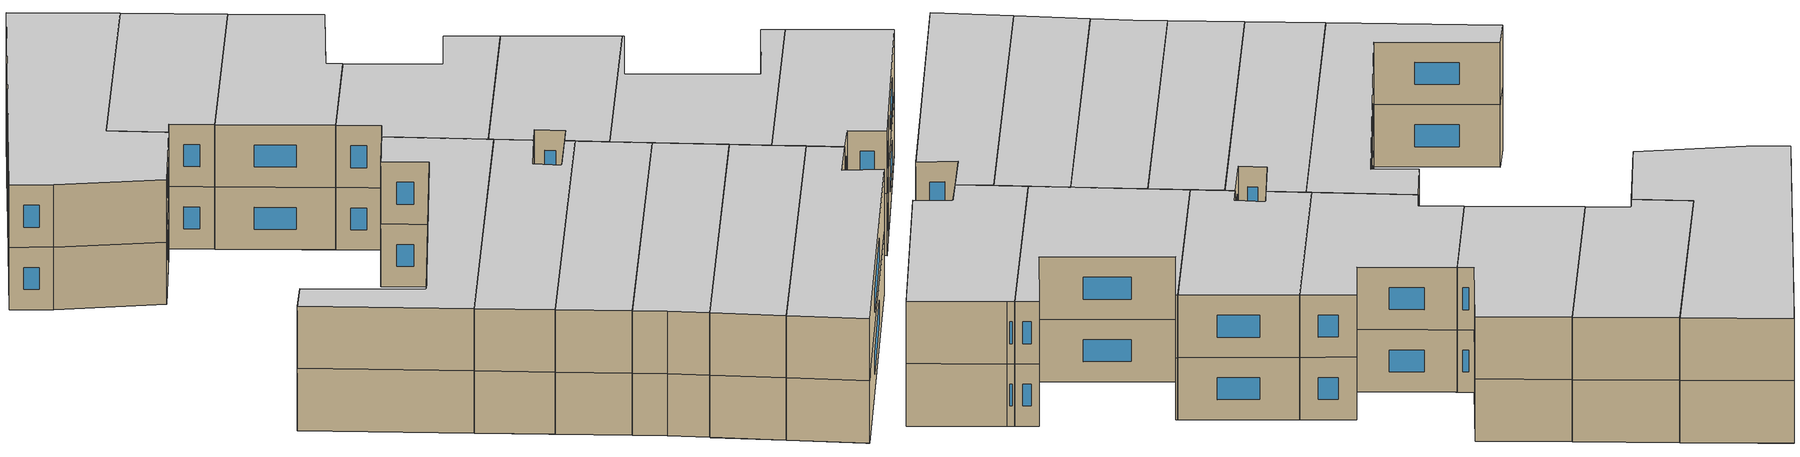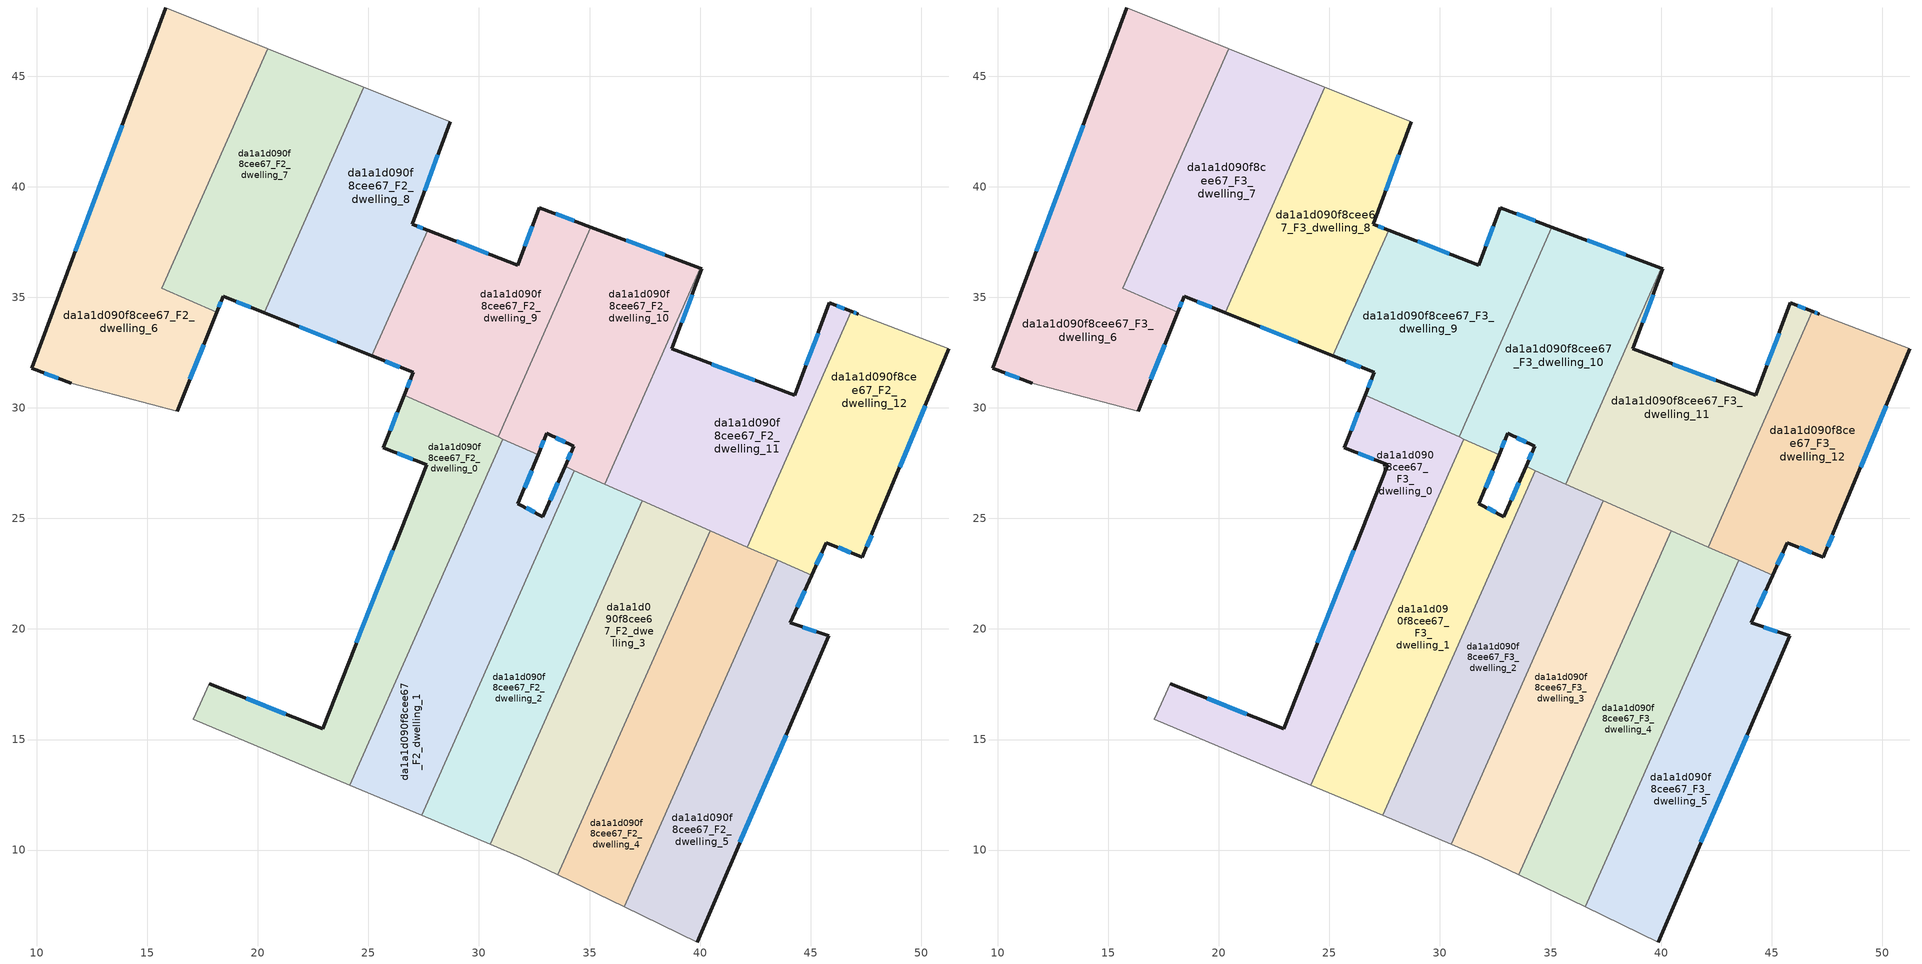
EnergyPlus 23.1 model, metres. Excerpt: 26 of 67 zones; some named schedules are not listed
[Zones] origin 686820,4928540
da1a1d090f8cee67_F2_dwelling_0
 floor to da1a1d090f8cee67_F1_dwelling_7 (EU_floor_Construction): 29.21,29.42 30.96,28.3 27.92,21.44 23.28,16.38 27.64,27.43 25.68,28.2 26.61,30.57 z6
 floor to da1a1d090f8cee67_F1_dwelling_5 (EU_floor_Construction): 31.08,28.59 30.96,28.3 29.21,29.42 z6
 floor to da1a1d090f8cee67_F1_dwelling_8 (EU_floor_Construction): 27.92,21.44 24.17,12.94 17.09,15.91 17.81,17.51 22.93,15.49 23.28,16.38 z6
 wall outside (EU_wall_Construction): 26.61,30.57 25.68,28.2 27.64,27.43 22.93,15.49 17.81,17.51 z6:9
 wall to da1a1d090f8cee67_F2_dwelling_1 (EU_wall_Construction): 24.17,12.94 31.08,28.59 z6:9
 wall adiabatic (EU_wall_Construction): 17.81,17.51 17.09,15.91 24.17,12.94 z6:9
 wall to da1a1d090f8cee67_F2_dwelling_9 (EU_wall_Construction): 30.86,28.69 26.61,30.57 z6:9
 wall to da1a1d090f8cee67_F2_dwelling_10 (EU_wall_Construction): 31.08,28.59 30.86,28.69 z6:9
 window (EU_Window_Construction): 26.11,23.55 24.46,19.38 / 26.31,27.95 27,27.68 / 26.31,29.8 25.98,28.97 / 21.26,16.15 19.47,16.86 z6.98:8.02
da1a1d090f8cee67_F2_dwelling_1
 floor to da1a1d090f8cee67_F1_dwelling_8 (EU_floor_Construction): 32.15,25.46 27.16,11.68 24.17,12.94 27.92,21.44 31.79,25.65 z6
 floor to da1a1d090f8cee67_F1_dwelling_9 (EU_floor_Construction): 33.06,25.47 33.09,24.41 27.42,11.57 27.16,11.68 32.15,25.46 32.89,25.08 z6
 floor to da1a1d090f8cee67_F1_dwelling_7 (EU_floor_Construction): 32.45,27.34 32.41,27.23 32.38,27.15 31.77,25.66 31.79,25.65 27.92,21.44 30.96,28.3 z6
 floor to da1a1d090f8cee67_F1_dwelling_10 (EU_floor_Construction): 33.31,26.04 33.52,25.38 33.09,24.41 33.06,25.47 z6
 floor to da1a1d090f8cee67_F1_dwelling_0 (EU_floor_Construction): 34.16,27.23 33.84,27.23 33.87,27.3 33.94,27.33 z6
 floor to da1a1d090f8cee67_F1_dwelling_12 (EU_floor_Construction): 33.97,26.39 33.74,25.88 33.44,26.33 33.58,26.63 z6
 floor to da1a1d090f8cee67_F1_dwelling_4 (EU_floor_Construction): 32.5,27.96 32.61,27.82 32.63,27.78 32.55,27.58 32.51,27.48 32.5,27.46 31.48,28.41 z6
 floor adiabatic (EU_floor_Construction): 31.48,28.41 32.5,27.46 31.77,25.66 32.38,27.15 32.41,27.23 32.45,27.34 30.96,28.3 31.08,28.59 z6; 32.68,27.89 32.51,27.48 32.55,27.58 32.63,27.78 32.61,27.82 32.5,27.96 z6
 floor to da1a1d090f8cee67_F1_dwelling_11 (EU_floor_Construction): 33.44,26.33 33.74,25.88 33.52,25.38 33.31,26.04 33.33,26.07 z6
 floor to da1a1d090f8cee67_F1_dwelling_13 (EU_floor_Construction): 34.31,27.16 33.97,26.39 33.58,26.63 33.84,27.23 34.16,27.23 z6
 wall outside (EU_wall_Construction): 33.89,27.35 32.89,25.08 31.77,25.66 32.68,27.89 z6:9
 wall to da1a1d090f8cee67_F2_dwelling_2 (EU_wall_Construction): 27.42,11.57 34.31,27.16 z6:9
 wall adiabatic (EU_wall_Construction): 24.17,12.94 27.42,11.57 z6:9
 wall to da1a1d090f8cee67_F2_dwelling_10 (EU_wall_Construction): 34.31,27.16 33.89,27.35 / 32.68,27.89 31.08,28.59 z6:9
 window (EU_Window_Construction): 32.06,26.38 32.38,27.16 / 32.52,25.27 32.13,25.47 / 33.57,26.61 33.22,25.82 z6.98:8.02
da1a1d090f8cee67_F2_dwelling_10
 floor to da1a1d090f8cee67_F1_dwelling_1 (EU_floor_Construction): 40,36.31 36.45,28.26 33.94,27.33 33.89,27.35 34.29,28.25 33.52,28.63 36.31,37.7 z6
 floor to da1a1d090f8cee67_F1_dwelling_2 (EU_floor_Construction): 36.31,37.7 33.52,28.63 33.07,28.84 32.68,27.89 32.55,27.94 31.5,30.14 35.06,38.17 z6
 floor to da1a1d090f8cee67_F1_dwelling_0 (EU_floor_Construction): 36.45,28.26 35.99,27.23 34.16,27.23 33.94,27.33 z6
 floor to da1a1d090f8cee67_F1_dwelling_3 (EU_floor_Construction): 31.5,30.14 32.55,27.94 32.5,27.96 31.25,29.57 z6
 floor to da1a1d090f8cee67_F1_dwelling_13 (EU_floor_Construction): 35.99,27.23 35.69,26.55 34.16,27.23 z6
 floor to da1a1d090f8cee67_F1_dwelling_4 (EU_floor_Construction): 31.25,29.57 32.5,27.96 31.48,28.41 30.96,28.9 z6
 floor to da1a1d090f8cee67_F1_dwelling_5 (EU_floor_Construction): 31.48,28.41 30.86,28.69 30.96,28.9 z6
 wall outside (EU_wall_Construction): 32.68,27.89 33.07,28.84 34.29,28.25 33.89,27.35 / 40.01,36.31 35.06,38.17 z6:9
 wall to da1a1d090f8cee67_F2_dwelling_9 (EU_wall_Construction): 35.06,38.17 30.86,28.69 z6:9
 wall to da1a1d090f8cee67_F2_dwelling_11 (EU_wall_Construction): 35.69,26.55 40.01,36.31 z6:9
 wall to da1a1d090f8cee67_F2_dwelling_2 (EU_wall_Construction): 34.31,27.16 35.69,26.55 z6:9
 window (EU_Window_Construction): 34.16,27.96 34.02,27.64 / 33.47,28.65 33.89,28.45 / 32.8,28.2 32.94,28.53 / 38.4,36.92 36.67,37.57 z6.98:8.02
da1a1d090f8cee67_F2_dwelling_11
 floor to da1a1d090f8cee67_F1_dwelling_13 (EU_floor_Construction): 43.69,27.23 42.13,23.71 35.69,26.55 35.99,27.23 z6
 floor to da1a1d090f8cee67_F1_dwelling_0 (EU_floor_Construction): 46.84,34.36 43.69,27.23 35.99,27.23 36.45,28.26 43.44,30.88 44.28,30.56 45.85,34.74 z6
 floor to da1a1d090f8cee67_F1_dwelling_1 (EU_floor_Construction): 40.09,36.28 38.72,32.66 43.44,30.88 36.45,28.26 40,36.31 z6
 wall outside (EU_wall_Construction): 46.84,34.36 45.85,34.74 44.28,30.56 38.72,32.66 40.09,36.28 40.01,36.31 z6:9
 wall to da1a1d090f8cee67_F2_dwelling_12 (EU_wall_Construction): 42.13,23.71 46.84,34.36 z6:9
 wall to da1a1d090f8cee67_F2_dwelling_3 (EU_wall_Construction): 37.38,25.81 40.45,24.45 z6:9
 wall to da1a1d090f8cee67_F2_dwelling_2 (EU_wall_Construction): 35.69,26.55 37.38,25.81 z6:9
 wall to da1a1d090f8cee67_F2_dwelling_4 (EU_wall_Construction): 40.45,24.45 42.13,23.7 z6:9
 window (EU_Window_Construction): 45.34,33.38 44.79,31.92 / 46.52,34.48 46.17,34.62 / 39.16,33.84 39.64,35.1 / 42.47,31.24 40.53,31.98 z6.98:8.02
da1a1d090f8cee67_F2_dwelling_12
 floor to da1a1d090f8cee67_F1_dwelling_0 (EU_floor_Construction): 51.26,32.66 48.99,27.23 43.69,27.23 46.84,34.36 47.16,34.24 z6
 floor to da1a1d090f8cee67_F1_dwelling_13 (EU_floor_Construction): 48.99,27.23 47.96,24.73 47.34,23.23 45.72,23.9 45.05,22.42 42.13,23.71 43.69,27.23 z6
 wall outside (EU_wall_Construction): 45.05,22.42 45.72,23.9 47.34,23.23 47.96,24.73 51.26,32.66 / 47.16,34.24 46.84,34.36 z6:9
 wall adiabatic (EU_wall_Construction): 51.26,32.66 47.16,34.24 z6:9
 wall to da1a1d090f8cee67_F2_dwelling_5 (EU_wall_Construction): 43.51,23.1 45.05,22.42 z6:9
 wall to da1a1d090f8cee67_F2_dwelling_4 (EU_wall_Construction): 42.13,23.7 43.51,23.1 z6:9
 window (EU_Window_Construction): 47.54,23.72 47.75,24.24 / 46.24,23.68 46.81,23.45 / 45.26,22.9 45.5,23.42 / 47.06,34.28 46.95,34.32 / 49.03,27.31 50.18,30.08 z6.98:8.02
da1a1d090f8cee67_F2_dwelling_2
 floor to da1a1d090f8cee67_F1_dwelling_9 (EU_floor_Construction): 33.09,24.41 33.34,16.68 30.51,10.27 27.42,11.57 z6
 floor to da1a1d090f8cee67_F1_dwelling_10 (EU_floor_Construction): 33.52,25.38 35.05,20.55 33.34,16.68 33.09,24.41 z6
 floor to da1a1d090f8cee67_F1_dwelling_12 (EU_floor_Construction): 36.86,24.63 35.95,22.58 33.74,25.88 33.97,26.39 z6
 floor to da1a1d090f8cee67_F1_dwelling_11 (EU_floor_Construction): 33.74,25.88 35.95,22.58 35.05,20.55 33.52,25.38 z6
 floor to da1a1d090f8cee67_F1_dwelling_13 (EU_floor_Construction): 37.38,25.81 36.86,24.63 33.97,26.39 34.31,27.16 z6
 wall to da1a1d090f8cee67_F2_dwelling_3 (EU_wall_Construction): 30.51,10.27 37.38,25.81 z6:9
 wall adiabatic (EU_wall_Construction): 27.42,11.57 30.51,10.27 z6:9
da1a1d090f8cee67_F2_dwelling_3
 floor to da1a1d090f8cee67_F1_dwelling_10 (EU_floor_Construction): 35.05,20.55 36.59,15.71 33.59,8.93 33.34,16.68 z6
 floor to da1a1d090f8cee67_F1_dwelling_9 (EU_floor_Construction): 33.34,16.68 33.59,8.93 33.57,8.88 31.9,9.68 30.51,10.27 z6
 floor to da1a1d090f8cee67_F1_dwelling_13 (EU_floor_Construction): 40.45,24.45 39.75,22.86 36.86,24.63 37.38,25.81 z6
 floor adiabatic (EU_floor_Construction): 39.75,22.86 36.59,15.71 35.05,20.55 36.86,24.63 z6
 wall to da1a1d090f8cee67_F2_dwelling_4 (EU_wall_Construction): 33.57,8.88 40.45,24.45 z6:9
 wall adiabatic (EU_wall_Construction): 30.51,10.27 31.9,9.68 33.57,8.88 z6:9
da1a1d090f8cee67_F2_dwelling_4
 floor to da1a1d090f8cee67_F1_dwelling_12 (EU_floor_Construction): 42.63,21.1 40.36,15.98 38.16,19.27 39.75,22.86 z6
 floor to da1a1d090f8cee67_F1_dwelling_10 (EU_floor_Construction): 36.59,15.71 38.12,10.9 36.58,7.43 33.59,8.87 33.59,8.93 z6
 floor to da1a1d090f8cee67_F1_dwelling_11 (EU_floor_Construction): 38.16,19.27 40.36,15.98 38.12,10.9 36.59,15.71 z6
 floor to da1a1d090f8cee67_F1_dwelling_13 (EU_floor_Construction): 43.51,23.1 42.63,21.1 39.75,22.86 40.45,24.45 z6
 wall to da1a1d090f8cee67_F2_dwelling_5 (EU_wall_Construction): 36.58,7.43 43.51,23.1 z6:9
 wall adiabatic (EU_wall_Construction): 33.57,8.88 36.58,7.43 z6:9
da1a1d090f8cee67_F2_dwelling_5
 floor to da1a1d090f8cee67_F1_dwelling_11 (EU_floor_Construction): 40.36,15.98 42.71,12.46 39.87,5.84 39.69,5.93 38.12,10.9 z6
 floor to da1a1d090f8cee67_F1_dwelling_12 (EU_floor_Construction): 45.64,19.26 42.71,12.46 40.36,15.98 42.63,21.1 z6
 floor to da1a1d090f8cee67_F1_dwelling_10 (EU_floor_Construction): 38.12,10.9 39.69,5.93 36.58,7.43 z6
 floor to da1a1d090f8cee67_F1_dwelling_13 (EU_floor_Construction): 45.05,22.42 44.08,20.27 45.83,19.69 45.64,19.26 42.63,21.1 43.51,23.1 z6
 wall outside (EU_wall_Construction): 39.87,5.84 45.83,19.69 44.08,20.27 45.05,22.42 z6:9
 wall adiabatic (EU_wall_Construction): 36.58,7.43 39.87,5.84 z6:9
 window (EU_Window_Construction): 44.39,20.97 44.73,21.72 / 45.26,19.88 44.65,20.08 / 41.8,10.35 43.89,15.19 z6.98:8.02
da1a1d090f8cee67_F2_dwelling_6
 floor to da1a1d090f8cee67_F1_dwelling_4 (EU_floor_Construction): 17.3,47.5 19.66,44.47 18.11,40.95 14.46,44.37 15.85,48.08 z6
 floor to da1a1d090f8cee67_F1_dwelling_6 (EU_floor_Construction): 16.59,37.52 15.66,35.41 18.14,34.31 16.35,29.84 11.57,31.12 9.77,31.79 12.81,39.95 z6
 floor to da1a1d090f8cee67_F1_dwelling_3 (EU_floor_Construction): 20.45,46.24 19.66,44.47 17.3,47.5 z6
 floor to da1a1d090f8cee67_F1_dwelling_5 (EU_floor_Construction): 18.11,40.95 16.59,37.52 12.81,39.95 14.46,44.37 z6
 wall outside (EU_wall_Construction): 16.35,29.84 18.14,34.31 / 15.85,48.08 9.77,31.79 11.57,31.12 z6:9
 wall adiabatic (EU_wall_Construction): 20.45,46.24 15.85,48.08 / 11.57,31.12 16.35,29.84 z6:9
 wall to da1a1d090f8cee67_F2_dwelling_7 (EU_wall_Construction): 18.14,34.31 15.66,35.41 20.45,46.24 z6:9
 window (EU_Window_Construction): 16.93,31.3 17.55,32.86 / 10.35,31.58 10.98,31.34 / 13.87,42.78 11.74,37.09 z6.98:8.02
da1a1d090f8cee67_F2_dwelling_7
 floor to da1a1d090f8cee67_F1_dwelling_5 (EU_floor_Construction): 21.72,37.56 20.57,34.96 16.59,37.52 18.11,40.95 z6
 floor to da1a1d090f8cee67_F1_dwelling_3 (EU_floor_Construction): 24.79,44.51 22.92,40.27 19.66,44.47 20.45,46.24 z6
 floor to da1a1d090f8cee67_F1_dwelling_6 (EU_floor_Construction): 20.57,34.96 20.28,34.3 18.43,35.04 18.14,34.31 15.66,35.41 16.59,37.52 z6
 floor to da1a1d090f8cee67_F1_dwelling_4 (EU_floor_Construction): 19.66,44.47 22.92,40.27 21.72,37.56 18.11,40.95 z6
 wall outside (EU_wall_Construction): 18.14,34.31 18.43,35.04 20.28,34.3 z6:9
 wall adiabatic (EU_wall_Construction): 24.79,44.51 20.45,46.24 z6:9
 wall to da1a1d090f8cee67_F2_dwelling_8 (EU_wall_Construction): 20.28,34.3 24.79,44.51 z6:9
 window (EU_Window_Construction): 18.23,34.55 18.33,34.81 / 19.03,34.8 19.68,34.54 z6.98:8.02
da1a1d090f8cee67_F2_dwelling_8
 floor to da1a1d090f8cee67_F1_dwelling_3 (EU_floor_Construction): 28.71,42.94 26.98,38.31 27.68,38.04 26.58,35.57 22.92,40.27 24.79,44.51 z6
 floor to da1a1d090f8cee67_F1_dwelling_4 (EU_floor_Construction): 22.92,40.27 26.58,35.57 25.78,33.76 21.72,37.56 z6
 floor to da1a1d090f8cee67_F1_dwelling_5 (EU_floor_Construction): 25.78,33.76 25.16,32.35 23.79,32.9 20.57,34.96 21.72,37.56 z6
 floor to da1a1d090f8cee67_F1_dwelling_6 (EU_floor_Construction): 23.79,32.9 20.28,34.3 20.57,34.96 z6
 wall outside (EU_wall_Construction): 20.28,34.3 25.16,32.35 / 27.68,38.04 26.98,38.31 28.71,42.94 z6:9
 wall to da1a1d090f8cee67_F2_dwelling_9 (EU_wall_Construction): 25.16,32.35 27.68,38.04 z6:9
 wall adiabatic (EU_wall_Construction): 28.71,42.94 24.79,44.51 z6:9
 window (EU_Window_Construction): 21.87,33.67 23.57,32.98 / 27.54,39.82 28.14,41.44 / 27.45,38.13 27.2,38.22 z6.98:8.02
da1a1d090f8cee67_F2_dwelling_9
 floor to da1a1d090f8cee67_F1_dwelling_2 (EU_floor_Construction): 35.06,38.17 31.5,30.14 27.74,38.02 31.75,36.45 32.73,39.05 z6
 floor to da1a1d090f8cee67_F1_dwelling_7 (EU_floor_Construction): 29.21,29.42 26.61,30.57 26.78,30.98 z6
 floor to da1a1d090f8cee67_F1_dwelling_3 (EU_floor_Construction): 27.74,38.02 31.5,30.14 31.25,29.57 26.58,35.57 27.68,38.04 z6
 floor to da1a1d090f8cee67_F1_dwelling_4 (EU_floor_Construction): 26.58,35.57 31.25,29.57 30.96,28.9 25.78,33.76 z6
 floor to da1a1d090f8cee67_F1_dwelling_5 (EU_floor_Construction): 27.03,31.6 25.16,32.35 25.78,33.76 30.96,28.9 30.86,28.69 29.21,29.42 26.78,30.98 z6
 wall outside (EU_wall_Construction): 25.16,32.35 27.03,31.6 26.61,30.57 / 35.06,38.17 32.73,39.05 31.75,36.45 27.68,38.04 z6:9
 window (EU_Window_Construction): 26.89,31.27 26.75,30.9 / 25.77,32.11 26.42,31.85 / 30.42,36.97 29,37.52 / 32.41,38.21 32.07,37.3 / 34.3,38.46 33.48,38.77 z6.98:8.02
da1a1d090f8cee67_F3_dwelling_0
 floor to da1a1d090f8cee67_F2_dwelling_0 (EU_floor_Construction): 31.08,28.59 24.17,12.94 17.09,15.91 17.81,17.51 22.93,15.49 27.64,27.43 25.68,28.2 26.61,30.57 z9
 wall outside (EU_wall_Construction): 26.61,30.57 25.68,28.2 27.64,27.43 22.93,15.49 17.81,17.51 z9:12
 wall to da1a1d090f8cee67_F3_dwelling_1 (EU_wall_Construction): 24.17,12.94 31.08,28.59 z9:12
 wall adiabatic (EU_wall_Construction): 17.81,17.51 17.09,15.91 24.17,12.94 z9:12
 wall to da1a1d090f8cee67_F3_dwelling_9 (EU_wall_Construction): 30.86,28.69 26.61,30.57 z9:12
 wall to da1a1d090f8cee67_F3_dwelling_10 (EU_wall_Construction): 31.08,28.59 30.86,28.69 z9:12
 window (EU_Window_Construction): 26.11,23.55 24.46,19.38 / 26.31,27.95 27,27.68 / 26.31,29.8 25.98,28.97 / 21.26,16.15 19.47,16.86 z9.98:11.02
 ceiling to da1a1d090f8cee67_F4_dwelling_0 (EU_floor_Construction): 24.17,12.94 31.08,28.59 26.61,30.57 25.68,28.2 27.64,27.43 22.93,15.49 17.81,17.51 17.09,15.91 z12
da1a1d090f8cee67_F3_dwelling_1
 floor to da1a1d090f8cee67_F2_dwelling_1 (EU_floor_Construction): 33.89,27.35 34.31,27.16 27.42,11.57 24.17,12.94 31.08,28.59 32.68,27.89 31.77,25.66 32.89,25.08 z9
 wall outside (EU_wall_Construction): 33.89,27.35 32.89,25.08 31.77,25.66 32.68,27.89 z9:12
 wall to da1a1d090f8cee67_F3_dwelling_2 (EU_wall_Construction): 27.42,11.57 34.31,27.16 z9:12
 wall adiabatic (EU_wall_Construction): 24.17,12.94 27.42,11.57 z9:12
 wall to da1a1d090f8cee67_F3_dwelling_10 (EU_wall_Construction): 34.31,27.16 33.89,27.35 / 32.68,27.89 31.08,28.59 z9:12
 window (EU_Window_Construction): 32.06,26.38 32.38,27.16 / 32.52,25.27 32.13,25.47 / 33.57,26.61 33.22,25.82 z9.98:11.02
 ceiling to da1a1d090f8cee67_F4_dwelling_1 (EU_floor_Construction): 27.42,11.57 34.31,27.16 33.89,27.35 32.89,25.08 31.77,25.66 32.68,27.89 31.08,28.59 24.17,12.94 z12
da1a1d090f8cee67_F3_dwelling_10
 floor to da1a1d090f8cee67_F2_dwelling_10 (EU_floor_Construction): 40.01,36.31 35.69,26.55 33.89,27.35 34.29,28.25 33.07,28.84 32.68,27.89 30.86,28.69 35.06,38.17 z9
 wall outside (EU_wall_Construction): 32.68,27.89 33.07,28.84 34.29,28.25 33.89,27.35 / 40.01,36.31 35.06,38.17 z9:12
 wall to da1a1d090f8cee67_F3_dwelling_9 (EU_wall_Construction): 35.06,38.17 30.86,28.69 z9:12
 wall to da1a1d090f8cee67_F3_dwelling_11 (EU_wall_Construction): 35.69,26.55 40.01,36.31 z9:12
 wall to da1a1d090f8cee67_F3_dwelling_2 (EU_wall_Construction): 34.31,27.16 35.69,26.55 z9:12
 window (EU_Window_Construction): 34.16,27.96 34.02,27.64 / 33.47,28.65 33.89,28.45 / 32.8,28.2 32.94,28.53 / 38.4,36.92 36.67,37.57 z9.98:11.02
 ceiling to da1a1d090f8cee67_F4_dwelling_10 (EU_floor_Construction): 35.69,26.55 40.01,36.31 35.06,38.17 30.86,28.69 32.68,27.89 33.07,28.84 34.29,28.25 33.89,27.35 z12
da1a1d090f8cee67_F3_dwelling_11
 floor to da1a1d090f8cee67_F2_dwelling_11 (EU_floor_Construction): 45.85,34.74 46.84,34.36 42.13,23.71 35.69,26.55 40.01,36.31 40.09,36.28 38.72,32.66 44.28,30.56 z9
 wall outside (EU_wall_Construction): 46.84,34.36 45.85,34.74 44.28,30.56 38.72,32.66 40.09,36.28 40.01,36.31 z9:12
 wall to da1a1d090f8cee67_F3_dwelling_12 (EU_wall_Construction): 42.13,23.71 46.84,34.36 z9:12
 wall to da1a1d090f8cee67_F3_dwelling_3 (EU_wall_Construction): 37.38,25.81 40.45,24.45 z9:12
 wall to da1a1d090f8cee67_F3_dwelling_2 (EU_wall_Construction): 35.69,26.55 37.38,25.81 z9:12
 wall to da1a1d090f8cee67_F3_dwelling_4 (EU_wall_Construction): 40.45,24.45 42.13,23.7 z9:12
 window (EU_Window_Construction): 45.34,33.38 44.79,31.92 / 46.52,34.48 46.17,34.62 / 39.16,33.84 39.64,35.1 / 42.47,31.24 40.53,31.98 z9.98:11.02
 ceiling to da1a1d090f8cee67_F4_dwelling_11 (EU_floor_Construction): 42.13,23.71 46.84,34.36 45.85,34.74 44.28,30.56 38.72,32.66 40.09,36.28 40.01,36.31 35.69,26.55 z12
da1a1d090f8cee67_F3_dwelling_12
 floor to da1a1d090f8cee67_F2_dwelling_12 (EU_floor_Construction): 51.26,32.66 47.96,24.73 47.34,23.23 45.72,23.9 45.05,22.42 42.13,23.71 46.84,34.36 47.16,34.24 z9
 wall outside (EU_wall_Construction): 45.05,22.42 45.72,23.9 47.34,23.23 47.96,24.73 51.26,32.66 / 47.16,34.24 46.84,34.36 z9:12
 wall adiabatic (EU_wall_Construction): 51.26,32.66 47.16,34.24 z9:12
 wall to da1a1d090f8cee67_F3_dwelling_5 (EU_wall_Construction): 43.51,23.1 45.05,22.42 z9:12
 wall to da1a1d090f8cee67_F3_dwelling_4 (EU_wall_Construction): 42.13,23.7 43.51,23.1 z9:12
 window (EU_Window_Construction): 47.54,23.72 47.75,24.24 / 46.24,23.68 46.81,23.45 / 45.26,22.9 45.5,23.42 / 47.06,34.28 46.95,34.32 / 49.03,27.31 50.18,30.08 z9.98:11.02
 ceiling to da1a1d090f8cee67_F4_dwelling_12 (EU_floor_Construction): 47.34,23.23 47.96,24.73 51.26,32.66 47.16,34.24 46.84,34.36 42.13,23.71 45.05,22.42 45.72,23.9 z12
da1a1d090f8cee67_F3_dwelling_2
 floor to da1a1d090f8cee67_F2_dwelling_2 (EU_floor_Construction): 37.38,25.81 30.51,10.27 27.42,11.57 34.31,27.16 z9
 wall to da1a1d090f8cee67_F3_dwelling_3 (EU_wall_Construction): 30.51,10.27 37.38,25.81 z9:12
 wall adiabatic (EU_wall_Construction): 27.42,11.57 30.51,10.27 z9:12
 ceiling to da1a1d090f8cee67_F4_dwelling_2 (EU_floor_Construction): 30.51,10.27 37.38,25.81 34.31,27.16 27.42,11.57 z12
da1a1d090f8cee67_F3_dwelling_3
 floor to da1a1d090f8cee67_F2_dwelling_3 (EU_floor_Construction): 40.45,24.45 33.57,8.88 31.9,9.68 30.51,10.27 37.38,25.81 z9
 wall to da1a1d090f8cee67_F3_dwelling_4 (EU_wall_Construction): 33.57,8.88 40.45,24.45 z9:12
 wall adiabatic (EU_wall_Construction): 30.51,10.27 31.9,9.68 33.57,8.88 z9:12
 ceiling to da1a1d090f8cee67_F4_dwelling_3 (EU_floor_Construction): 33.57,8.88 40.45,24.45 37.38,25.81 30.51,10.27 31.9,9.68 z12
da1a1d090f8cee67_F3_dwelling_4
 floor to da1a1d090f8cee67_F2_dwelling_4 (EU_floor_Construction): 43.51,23.1 36.58,7.43 33.57,8.88 40.45,24.45 z9
 wall to da1a1d090f8cee67_F3_dwelling_5 (EU_wall_Construction): 36.58,7.43 43.51,23.1 z9:12
 wall adiabatic (EU_wall_Construction): 33.57,8.88 36.58,7.43 z9:12
 ceiling to da1a1d090f8cee67_F4_dwelling_4 (EU_floor_Construction): 36.58,7.43 43.51,23.1 40.45,24.45 33.57,8.88 z12
da1a1d090f8cee67_F3_dwelling_5
 floor to da1a1d090f8cee67_F2_dwelling_5 (EU_floor_Construction): 45.05,22.42 44.08,20.27 45.83,19.69 39.87,5.84 36.58,7.43 43.51,23.1 z9
 wall outside (EU_wall_Construction): 39.87,5.84 45.83,19.69 44.08,20.27 45.05,22.42 z9:12
 wall adiabatic (EU_wall_Construction): 36.58,7.43 39.87,5.84 z9:12
 window (EU_Window_Construction): 44.39,20.97 44.73,21.72 / 45.26,19.88 44.65,20.08 / 41.8,10.35 43.89,15.19 z9.98:11.02
 ceiling to da1a1d090f8cee67_F4_dwelling_5 (EU_floor_Construction): 39.87,5.84 45.83,19.69 44.08,20.27 45.05,22.42 43.51,23.1 36.58,7.43 z12
da1a1d090f8cee67_F3_dwelling_6
 floor to da1a1d090f8cee67_F2_dwelling_6 (EU_floor_Construction): 20.45,46.24 15.66,35.41 18.14,34.31 16.35,29.84 11.57,31.12 9.77,31.79 15.85,48.08 z9
 wall outside (EU_wall_Construction): 16.35,29.84 18.14,34.31 / 15.85,48.08 9.77,31.79 11.57,31.12 z9:12
 wall adiabatic (EU_wall_Construction): 20.45,46.24 15.85,48.08 / 11.57,31.12 16.35,29.84 z9:12
 wall to da1a1d090f8cee67_F3_dwelling_7 (EU_wall_Construction): 18.14,34.31 15.66,35.41 20.45,46.24 z9:12
 window (EU_Window_Construction): 16.93,31.3 17.55,32.86 / 10.35,31.58 10.98,31.34 / 13.87,42.78 11.74,37.09 z9.98:11.02
 ceiling to da1a1d090f8cee67_F4_dwelling_6 (EU_floor_Construction): 16.35,29.84 18.14,34.31 15.66,35.41 20.45,46.24 15.85,48.08 9.77,31.79 11.57,31.12 z12
da1a1d090f8cee67_F3_dwelling_7
 floor to da1a1d090f8cee67_F2_dwelling_7 (EU_floor_Construction): 24.79,44.51 20.28,34.3 18.43,35.04 18.14,34.31 15.66,35.41 20.45,46.24 z9
 wall outside (EU_wall_Construction): 18.14,34.31 18.43,35.04 20.28,34.3 z9:12
 wall adiabatic (EU_wall_Construction): 24.79,44.51 20.45,46.24 z9:12
 wall to da1a1d090f8cee67_F3_dwelling_8 (EU_wall_Construction): 20.28,34.3 24.79,44.51 z9:12
 window (EU_Window_Construction): 18.23,34.55 18.33,34.81 / 19.03,34.8 19.68,34.54 z9.98:11.02
 ceiling to da1a1d090f8cee67_F4_dwelling_7 (EU_floor_Construction): 20.28,34.3 24.79,44.51 20.45,46.24 15.66,35.41 18.14,34.31 18.43,35.04 z12
da1a1d090f8cee67_F3_dwelling_8
 floor to da1a1d090f8cee67_F2_dwelling_8 (EU_floor_Construction): 28.71,42.94 26.98,38.31 27.68,38.04 25.16,32.35 20.28,34.3 24.79,44.51 z9
 wall outside (EU_wall_Construction): 20.28,34.3 25.16,32.35 / 27.68,38.04 26.98,38.31 28.71,42.94 z9:12
 wall to da1a1d090f8cee67_F3_dwelling_9 (EU_wall_Construction): 25.16,32.35 27.68,38.04 z9:12
 wall adiabatic (EU_wall_Construction): 28.71,42.94 24.79,44.51 z9:12
 window (EU_Window_Construction): 21.87,33.67 23.57,32.98 / 27.54,39.82 28.14,41.44 / 27.45,38.13 27.2,38.22 z9.98:11.02
 ceiling to da1a1d090f8cee67_F4_dwelling_8 (EU_floor_Construction): 25.16,32.35 27.68,38.04 26.98,38.31 28.71,42.94 24.79,44.51 20.28,34.3 z12
da1a1d090f8cee67_F3_dwelling_9
 floor to da1a1d090f8cee67_F2_dwelling_9 (EU_floor_Construction): 35.06,38.17 30.86,28.69 26.61,30.57 27.03,31.6 25.16,32.35 27.68,38.04 31.75,36.45 32.73,39.05 z9
 wall outside (EU_wall_Construction): 25.16,32.35 27.03,31.6 26.61,30.57 / 35.06,38.17 32.73,39.05 31.75,36.45 27.68,38.04 z9:12
 window (EU_Window_Construction): 26.89,31.27 26.75,30.9 / 25.77,32.11 26.42,31.85 / 30.42,36.97 29,37.52 / 32.41,38.21 32.07,37.3 / 34.3,38.46 33.48,38.77 z9.98:11.02
 ceiling to da1a1d090f8cee67_F4_dwelling_9 (EU_floor_Construction): 30.86,28.69 35.06,38.17 32.73,39.05 31.75,36.45 27.68,38.04 25.16,32.35 27.03,31.6 26.61,30.57 z12
[Building]
EU S2 Campaign: North Axis=0; Terrain=City; Solar Distribution=FullExterior
[Site:Location]
Bologna: Latitude=44.5; Longitude=11.25; Time Zone=1; Elevation=37
[SizingPeriod:WeatherFileDays]
AnnualSizingPeriod: Begin Month=1; Begin Day of Month=1; End Month=12; End Day of Month=31; Day of Week for Start Day=Monday; Use Weather File Daylight Saving Period=No; Use Weather File Rain and Snow Indicators=No
[MATERIAL]
EU_InternalMass_Material: Roughness=MediumRough; Thickness=0.1; Conductivity=1; Density=1800; Specific Heat=900; Thermal Absorptance=0.9; Solar Absorptance=0.7; Visible Absorptance=0.7
[MATERIAL:NOMASS] Roughness=MediumRough; Thermal Absorptance=0.9; Solar Absorptance=0.7; Visible Absorptance=0.7
Name | Thermal Resistance
EU_wall_NoMass | 0.905828
EU_floor_NoMass | 0.67114
[WINDOWMATERIAL:SIMPLEGLAZINGSYSTEM]
EU_Window_SimpleGlazing: UFactor=4.52486; Solar Heat Gain Coefficient=0.85; Visible Transmittance=0.85
[CONSTRUCTION]
EU_wall_Construction: EU_wall_NoMass
EU_floor_Construction: EU_floor_NoMass
EU_Window_Construction: EU_Window_SimpleGlazing
EU_InternalMass_Construction: EU_InternalMass_Material
[ZONE] Type=1; Multiplier=1; Ceiling Height=autocalculate; Floor Area=autocalculate; Part of Total Floor Area=Yes
Name | Volume
da1a1d090f8cee67_F2_dwelling_0; da1a1d090f8cee67_F3_dwelling_0 | 171.283
da1a1d090f8cee67_F2_dwelling_1; da1a1d090f8cee67_F3_dwelling_1 | 171.229
da1a1d090f8cee67_F2_dwelling_10; da1a1d090f8cee67_F3_dwelling_10 | 162.543
da1a1d090f8cee67_F2_dwelling_11; da1a1d090f8cee67_F3_dwelling_11; da1a1d090f8cee67_F2_dwelling_8; da1a1d090f8cee67_F3_dwelling_8 | 162.539
da1a1d090f8cee67_F2_dwelling_12; da1a1d090f8cee67_F3_dwelling_12 | 162.53
da1a1d090f8cee67_F2_dwelling_2; da1a1d090f8cee67_F3_dwelling_2 | 171.272
da1a1d090f8cee67_F2_dwelling_3; da1a1d090f8cee67_F3_dwelling_3 | 171.254
da1a1d090f8cee67_F2_dwelling_4; da1a1d090f8cee67_F3_dwelling_4 | 171.237
da1a1d090f8cee67_F2_dwelling_5; da1a1d090f8cee67_F3_dwelling_5 | 171.275
da1a1d090f8cee67_F2_dwelling_6; da1a1d090f8cee67_F3_dwelling_6 | 272.724
da1a1d090f8cee67_F2_dwelling_7; da1a1d090f8cee67_F3_dwelling_7 | 162.545
da1a1d090f8cee67_F2_dwelling_9; da1a1d090f8cee67_F3_dwelling_9 | 162.536
[INTERNALMASS] Construction=EU_InternalMass_Construction
Name | Zone or ZoneList | Surface Area
da1a1d090f8cee67_F2_dwelling_0_EU_InternalMass | da1a1d090f8cee67_F2_dwelling_0 | 57.0944
da1a1d090f8cee67_F2_dwelling_1_EU_InternalMass | da1a1d090f8cee67_F2_dwelling_1 | 57.0756
da1a1d090f8cee67_F2_dwelling_2_EU_InternalMass | da1a1d090f8cee67_F2_dwelling_2 | 57.0906
da1a1d090f8cee67_F2_dwelling_3_EU_InternalMass | da1a1d090f8cee67_F2_dwelling_3 | 57.085
da1a1d090f8cee67_F2_dwelling_4_EU_InternalMass | da1a1d090f8cee67_F2_dwelling_4 | 57.0785
da1a1d090f8cee67_F2_dwelling_5_EU_InternalMass | da1a1d090f8cee67_F2_dwelling_5 | 57.0916
da1a1d090f8cee67_F2_dwelling_6_EU_InternalMass | da1a1d090f8cee67_F2_dwelling_6 | 90.9071
da1a1d090f8cee67_F2_dwelling_7_EU_InternalMass | da1a1d090f8cee67_F2_dwelling_7 | 54.1814
da1a1d090f8cee67_F2_dwelling_8_EU_InternalMass | da1a1d090f8cee67_F2_dwelling_8 | 54.1798
da1a1d090f8cee67_F2_dwelling_9_EU_InternalMass | da1a1d090f8cee67_F2_dwelling_9 | 54.179
da1a1d090f8cee67_F2_dwelling_10_EU_InternalMass | da1a1d090f8cee67_F2_dwelling_10 | 54.1813
da1a1d090f8cee67_F2_dwelling_11_EU_InternalMass | da1a1d090f8cee67_F2_dwelling_11 | 54.1799
da1a1d090f8cee67_F2_dwelling_12_EU_InternalMass | da1a1d090f8cee67_F2_dwelling_12 | 54.1764
da1a1d090f8cee67_F3_dwelling_0_EU_InternalMass | da1a1d090f8cee67_F3_dwelling_0 | 57.0944
da1a1d090f8cee67_F3_dwelling_1_EU_InternalMass | da1a1d090f8cee67_F3_dwelling_1 | 57.0756
da1a1d090f8cee67_F3_dwelling_2_EU_InternalMass | da1a1d090f8cee67_F3_dwelling_2 | 57.0906
da1a1d090f8cee67_F3_dwelling_3_EU_InternalMass | da1a1d090f8cee67_F3_dwelling_3 | 57.085
da1a1d090f8cee67_F3_dwelling_4_EU_InternalMass | da1a1d090f8cee67_F3_dwelling_4 | 57.0785
da1a1d090f8cee67_F3_dwelling_5_EU_InternalMass | da1a1d090f8cee67_F3_dwelling_5 | 57.0916
da1a1d090f8cee67_F3_dwelling_6_EU_InternalMass | da1a1d090f8cee67_F3_dwelling_6 | 90.9071
da1a1d090f8cee67_F3_dwelling_7_EU_InternalMass | da1a1d090f8cee67_F3_dwelling_7 | 54.1814
da1a1d090f8cee67_F3_dwelling_8_EU_InternalMass | da1a1d090f8cee67_F3_dwelling_8 | 54.1798
da1a1d090f8cee67_F3_dwelling_9_EU_InternalMass | da1a1d090f8cee67_F3_dwelling_9 | 54.179
da1a1d090f8cee67_F3_dwelling_10_EU_InternalMass | da1a1d090f8cee67_F3_dwelling_10 | 54.1813
da1a1d090f8cee67_F3_dwelling_11_EU_InternalMass | da1a1d090f8cee67_F3_dwelling_11 | 54.1799
da1a1d090f8cee67_F3_dwelling_12_EU_InternalMass | da1a1d090f8cee67_F3_dwelling_12 | 54.1764
[OTHEREQUIPMENT] Fuel Type=Electricity; Design Level Calculation Method=Watts/Area; Power per Zone Floor Area=1; Fraction Latent=0; Fraction Radiant=0; Fraction Lost=0; Carbon Dioxide Generation Rate=0; EndUse Subcategory=EU_Step8_InternalGains
Name | Zone or ZoneList or Space or SpaceList | Schedule
EU_Step8_InternalGain_da1a1d090f8cee67_F2_dwelling_0_f000 | da1a1d090f8cee67_F2_dwelling_0 | EU_Step8_GainSchedule_da1a1d090f8cee67_F2_dwelling_0_f000
EU_Step8_InternalGain_da1a1d090f8cee67_F2_dwelling_1_f000 | da1a1d090f8cee67_F2_dwelling_1 | EU_Step8_GainSchedule_da1a1d090f8cee67_F2_dwelling_1_f000
EU_Step8_InternalGain_da1a1d090f8cee67_F2_dwelling_2_f000 | da1a1d090f8cee67_F2_dwelling_2 | EU_Step8_GainSchedule_da1a1d090f8cee67_F2_dwelling_2_f000
EU_Step8_InternalGain_da1a1d090f8cee67_F2_dwelling_3_f000 | da1a1d090f8cee67_F2_dwelling_3 | EU_Step8_GainSchedule_da1a1d090f8cee67_F2_dwelling_3_f000
EU_Step8_InternalGain_da1a1d090f8cee67_F2_dwelling_4_f000 | da1a1d090f8cee67_F2_dwelling_4 | EU_Step8_GainSchedule_da1a1d090f8cee67_F2_dwelling_4_f000
EU_Step8_InternalGain_da1a1d090f8cee67_F2_dwelling_5_f000 | da1a1d090f8cee67_F2_dwelling_5 | EU_Step8_GainSchedule_da1a1d090f8cee67_F2_dwelling_5_f000
EU_Step8_InternalGain_da1a1d090f8cee67_F2_dwelling_6_f000 | da1a1d090f8cee67_F2_dwelling_6 | EU_Step8_GainSchedule_da1a1d090f8cee67_F2_dwelling_6_f000
EU_Step8_InternalGain_da1a1d090f8cee67_F2_dwelling_7_f000 | da1a1d090f8cee67_F2_dwelling_7 | EU_Step8_GainSchedule_da1a1d090f8cee67_F2_dwelling_7_f000
EU_Step8_InternalGain_da1a1d090f8cee67_F2_dwelling_8_f000 | da1a1d090f8cee67_F2_dwelling_8 | EU_Step8_GainSchedule_da1a1d090f8cee67_F2_dwelling_8_f000
EU_Step8_InternalGain_da1a1d090f8cee67_F2_dwelling_9_f000 | da1a1d090f8cee67_F2_dwelling_9 | EU_Step8_GainSchedule_da1a1d090f8cee67_F2_dwelling_9_f000
EU_Step8_InternalGain_da1a1d090f8cee67_F2_dwelling_10_f000 | da1a1d090f8cee67_F2_dwelling_10 | EU_Step8_GainSchedule_da1a1d090f8cee67_F2_dwelling_10_f000
EU_Step8_InternalGain_da1a1d090f8cee67_F2_dwelling_11_f000 | da1a1d090f8cee67_F2_dwelling_11 | EU_Step8_GainSchedule_da1a1d090f8cee67_F2_dwelling_11_f000
EU_Step8_InternalGain_da1a1d090f8cee67_F2_dwelling_12_f000 | da1a1d090f8cee67_F2_dwelling_12 | EU_Step8_GainSchedule_da1a1d090f8cee67_F2_dwelling_12_f000
EU_Step8_InternalGain_da1a1d090f8cee67_F3_dwelling_0_f000 | da1a1d090f8cee67_F3_dwelling_0 | EU_Step8_GainSchedule_da1a1d090f8cee67_F3_dwelling_0_f000
EU_Step8_InternalGain_da1a1d090f8cee67_F3_dwelling_1_f000 | da1a1d090f8cee67_F3_dwelling_1 | EU_Step8_GainSchedule_da1a1d090f8cee67_F3_dwelling_1_f000
EU_Step8_InternalGain_da1a1d090f8cee67_F3_dwelling_2_f000 | da1a1d090f8cee67_F3_dwelling_2 | EU_Step8_GainSchedule_da1a1d090f8cee67_F3_dwelling_2_f000
EU_Step8_InternalGain_da1a1d090f8cee67_F3_dwelling_3_f000 | da1a1d090f8cee67_F3_dwelling_3 | EU_Step8_GainSchedule_da1a1d090f8cee67_F3_dwelling_3_f000
EU_Step8_InternalGain_da1a1d090f8cee67_F3_dwelling_4_f000 | da1a1d090f8cee67_F3_dwelling_4 | EU_Step8_GainSchedule_da1a1d090f8cee67_F3_dwelling_4_f000
EU_Step8_InternalGain_da1a1d090f8cee67_F3_dwelling_5_f000 | da1a1d090f8cee67_F3_dwelling_5 | EU_Step8_GainSchedule_da1a1d090f8cee67_F3_dwelling_5_f000
EU_Step8_InternalGain_da1a1d090f8cee67_F3_dwelling_6_f000 | da1a1d090f8cee67_F3_dwelling_6 | EU_Step8_GainSchedule_da1a1d090f8cee67_F3_dwelling_6_f000
EU_Step8_InternalGain_da1a1d090f8cee67_F3_dwelling_7_f000 | da1a1d090f8cee67_F3_dwelling_7 | EU_Step8_GainSchedule_da1a1d090f8cee67_F3_dwelling_7_f000
EU_Step8_InternalGain_da1a1d090f8cee67_F3_dwelling_8_f000 | da1a1d090f8cee67_F3_dwelling_8 | EU_Step8_GainSchedule_da1a1d090f8cee67_F3_dwelling_8_f000
EU_Step8_InternalGain_da1a1d090f8cee67_F3_dwelling_9_f000 | da1a1d090f8cee67_F3_dwelling_9 | EU_Step8_GainSchedule_da1a1d090f8cee67_F3_dwelling_9_f000
EU_Step8_InternalGain_da1a1d090f8cee67_F3_dwelling_10_f000 | da1a1d090f8cee67_F3_dwelling_10 | EU_Step8_GainSchedule_da1a1d090f8cee67_F3_dwelling_10_f000
EU_Step8_InternalGain_da1a1d090f8cee67_F3_dwelling_11_f000 | da1a1d090f8cee67_F3_dwelling_11 | EU_Step8_GainSchedule_da1a1d090f8cee67_F3_dwelling_11_f000
EU_Step8_InternalGain_da1a1d090f8cee67_F3_dwelling_12_f000 | da1a1d090f8cee67_F3_dwelling_12 | EU_Step8_GainSchedule_da1a1d090f8cee67_F3_dwelling_12_f000
[ZONEVENTILATION:DESIGNFLOWRATE] Schedule=EU_AlwaysOn; Design Flow Rate Calculation Method=AirChanges/Hour; Air Changes per Hour=0.73129; Ventilation Type=Natural; Fan Pressure Rise=0; Fan Total Efficiency=1; Constant Term Coefficient=1; Temperature Term Coefficient=0; Velocity Term Coefficient=0; Velocity Squared Term Coefficient=0; Minimum Indoor Temperature=-100; Maximum Indoor Temperature=100; Delta Temperature=-100; Minimum Outdoor Temperature=-100; Maximum Outdoor Temperature=100; Maximum Wind Speed=40
Name | Zone or ZoneList or Space or SpaceList
EU_ConstantAir_da1a1d090f8cee67_F2_dwelling_0 | da1a1d090f8cee67_F2_dwelling_0
EU_ConstantAir_da1a1d090f8cee67_F2_dwelling_1 | da1a1d090f8cee67_F2_dwelling_1
EU_ConstantAir_da1a1d090f8cee67_F2_dwelling_2 | da1a1d090f8cee67_F2_dwelling_2
EU_ConstantAir_da1a1d090f8cee67_F2_dwelling_3 | da1a1d090f8cee67_F2_dwelling_3
EU_ConstantAir_da1a1d090f8cee67_F2_dwelling_4 | da1a1d090f8cee67_F2_dwelling_4
EU_ConstantAir_da1a1d090f8cee67_F2_dwelling_5 | da1a1d090f8cee67_F2_dwelling_5
EU_ConstantAir_da1a1d090f8cee67_F2_dwelling_6 | da1a1d090f8cee67_F2_dwelling_6
EU_ConstantAir_da1a1d090f8cee67_F2_dwelling_7 | da1a1d090f8cee67_F2_dwelling_7
EU_ConstantAir_da1a1d090f8cee67_F2_dwelling_8 | da1a1d090f8cee67_F2_dwelling_8
EU_ConstantAir_da1a1d090f8cee67_F2_dwelling_9 | da1a1d090f8cee67_F2_dwelling_9
EU_ConstantAir_da1a1d090f8cee67_F2_dwelling_10 | da1a1d090f8cee67_F2_dwelling_10
EU_ConstantAir_da1a1d090f8cee67_F2_dwelling_11 | da1a1d090f8cee67_F2_dwelling_11
EU_ConstantAir_da1a1d090f8cee67_F2_dwelling_12 | da1a1d090f8cee67_F2_dwelling_12
EU_ConstantAir_da1a1d090f8cee67_F3_dwelling_0 | da1a1d090f8cee67_F3_dwelling_0
EU_ConstantAir_da1a1d090f8cee67_F3_dwelling_1 | da1a1d090f8cee67_F3_dwelling_1
EU_ConstantAir_da1a1d090f8cee67_F3_dwelling_2 | da1a1d090f8cee67_F3_dwelling_2
EU_ConstantAir_da1a1d090f8cee67_F3_dwelling_3 | da1a1d090f8cee67_F3_dwelling_3
EU_ConstantAir_da1a1d090f8cee67_F3_dwelling_4 | da1a1d090f8cee67_F3_dwelling_4
EU_ConstantAir_da1a1d090f8cee67_F3_dwelling_5 | da1a1d090f8cee67_F3_dwelling_5
EU_ConstantAir_da1a1d090f8cee67_F3_dwelling_6 | da1a1d090f8cee67_F3_dwelling_6
EU_ConstantAir_da1a1d090f8cee67_F3_dwelling_7 | da1a1d090f8cee67_F3_dwelling_7
EU_ConstantAir_da1a1d090f8cee67_F3_dwelling_8 | da1a1d090f8cee67_F3_dwelling_8
EU_ConstantAir_da1a1d090f8cee67_F3_dwelling_9 | da1a1d090f8cee67_F3_dwelling_9
EU_ConstantAir_da1a1d090f8cee67_F3_dwelling_10 | da1a1d090f8cee67_F3_dwelling_10
EU_ConstantAir_da1a1d090f8cee67_F3_dwelling_11 | da1a1d090f8cee67_F3_dwelling_11
EU_ConstantAir_da1a1d090f8cee67_F3_dwelling_12 | da1a1d090f8cee67_F3_dwelling_12
[HVACTEMPLATE:ZONE:IDEALLOADSAIRSYSTEM] System Availability Schedule=EU_AlwaysOn; Maximum Heating Supply Air Temperature=50; Minimum Cooling Supply Air Temperature=13; Maximum Heating Supply Air Humidity Ratio=0.0156; Minimum Cooling Supply Air Humidity Ratio=0.0077; Heating Limit=NoLimit; Cooling Limit=NoLimit; Heating Availability Schedule=EU_AlwaysOn; Cooling Availability Schedule=EU_CoolingOff; Dehumidification Control Type=ConstantSensibleHeatRatio; Cooling Sensible Heat Ratio=0.7; Dehumidification Setpoint=60; Humidification Control Type=None; Humidification Setpoint=30; Outdoor Air Method=None; Outdoor Air Flow Rate per Person=0.00944; Outdoor Air Flow Rate per Zone Floor Area=0; Outdoor Air Flow Rate per Zone=0; Demand Controlled Ventilation Type=None; Outdoor Air Economizer Type=NoEconomizer; Heat Recovery Type=None; Sensible Heat Recovery Effectiveness=0.7; Latent Heat Recovery Effectiveness=0.65
Name | Template Thermostat
da1a1d090f8cee67_F2_dwelling_0 | EU_HeatOnly_da1a1d090f8cee67_F2_dwelling_0
da1a1d090f8cee67_F2_dwelling_1 | EU_HeatOnly_da1a1d090f8cee67_F2_dwelling_1
da1a1d090f8cee67_F2_dwelling_2 | EU_HeatOnly_da1a1d090f8cee67_F2_dwelling_2
da1a1d090f8cee67_F2_dwelling_3 | EU_HeatOnly_da1a1d090f8cee67_F2_dwelling_3
da1a1d090f8cee67_F2_dwelling_4 | EU_HeatOnly_da1a1d090f8cee67_F2_dwelling_4
da1a1d090f8cee67_F2_dwelling_5 | EU_HeatOnly_da1a1d090f8cee67_F2_dwelling_5
da1a1d090f8cee67_F2_dwelling_6 | EU_HeatOnly_da1a1d090f8cee67_F2_dwelling_6
da1a1d090f8cee67_F2_dwelling_7 | EU_HeatOnly_da1a1d090f8cee67_F2_dwelling_7
da1a1d090f8cee67_F2_dwelling_8 | EU_HeatOnly_da1a1d090f8cee67_F2_dwelling_8
da1a1d090f8cee67_F2_dwelling_9 | EU_HeatOnly_da1a1d090f8cee67_F2_dwelling_9
da1a1d090f8cee67_F2_dwelling_10 | EU_HeatOnly_da1a1d090f8cee67_F2_dwelling_10
da1a1d090f8cee67_F2_dwelling_11 | EU_HeatOnly_da1a1d090f8cee67_F2_dwelling_11
da1a1d090f8cee67_F2_dwelling_12 | EU_HeatOnly_da1a1d090f8cee67_F2_dwelling_12
da1a1d090f8cee67_F3_dwelling_0 | EU_HeatOnly_da1a1d090f8cee67_F3_dwelling_0
da1a1d090f8cee67_F3_dwelling_1 | EU_HeatOnly_da1a1d090f8cee67_F3_dwelling_1
da1a1d090f8cee67_F3_dwelling_2 | EU_HeatOnly_da1a1d090f8cee67_F3_dwelling_2
da1a1d090f8cee67_F3_dwelling_3 | EU_HeatOnly_da1a1d090f8cee67_F3_dwelling_3
da1a1d090f8cee67_F3_dwelling_4 | EU_HeatOnly_da1a1d090f8cee67_F3_dwelling_4
da1a1d090f8cee67_F3_dwelling_5 | EU_HeatOnly_da1a1d090f8cee67_F3_dwelling_5
da1a1d090f8cee67_F3_dwelling_6 | EU_HeatOnly_da1a1d090f8cee67_F3_dwelling_6
da1a1d090f8cee67_F3_dwelling_7 | EU_HeatOnly_da1a1d090f8cee67_F3_dwelling_7
da1a1d090f8cee67_F3_dwelling_8 | EU_HeatOnly_da1a1d090f8cee67_F3_dwelling_8
da1a1d090f8cee67_F3_dwelling_9 | EU_HeatOnly_da1a1d090f8cee67_F3_dwelling_9
da1a1d090f8cee67_F3_dwelling_10 | EU_HeatOnly_da1a1d090f8cee67_F3_dwelling_10
da1a1d090f8cee67_F3_dwelling_11 | EU_HeatOnly_da1a1d090f8cee67_F3_dwelling_11
da1a1d090f8cee67_F3_dwelling_12 | EU_HeatOnly_da1a1d090f8cee67_F3_dwelling_12
[SIZING:ZONE] Zone Cooling Design Supply Air Temperature Input Method=SupplyAirTemperature; Zone Cooling Design Supply Air Temperature=13; Zone Heating Design Supply Air Temperature Input Method=SupplyAirTemperature; Zone Heating Design Supply Air Temperature=50; Zone Cooling Design Supply Air Humidity Ratio=0.008; Zone Heating Design Supply Air Humidity Ratio=0.008; Cooling Design Air Flow Method=DesignDay; Cooling Design Air Flow Rate=0; Cooling Minimum Air Flow per Zone Floor Area=0.000762; Cooling Minimum Air Flow=0; Cooling Minimum Air Flow Fraction=0.2; Heating Design Air Flow Method=DesignDay; Heating Design Air Flow Rate=0; Heating Maximum Air Flow per Zone Floor Area=0.002032; Heating Maximum Air Flow=0.141576; Heating Maximum Air Flow Fraction=0.3; Account for Dedicated Outdoor Air System=No; Dedicated Outdoor Air System Control Strategy=NeutralSupplyAir; Dedicated Outdoor Air Low Setpoint Temperature for Design=autosize; Dedicated Outdoor Air High Setpoint Temperature for Design=autosize; Zone Load Sizing Method=Sensible Load Only No Latent Load; Zone Latent Cooling Design Supply Air Humidity Ratio Input Method=HumidityRatioDifference; Zone Cooling Design Supply Air Humidity Ratio Difference=0.005; Zone Latent Heating Design Supply Air Humidity Ratio Input Method=HumidityRatioDifference; Zone Humidification Design Supply Air Humidity Ratio Difference=0.005
da1a1d090f8cee67_F2_dwelling_0; da1a1d090f8cee67_F2_dwelling_1; da1a1d090f8cee67_F2_dwelling_2; da1a1d090f8cee67_F2_dwelling_3; da1a1d090f8cee67_F2_dwelling_4; da1a1d090f8cee67_F2_dwelling_5; da1a1d090f8cee67_F2_dwelling_6; da1a1d090f8cee67_F2_dwelling_7; da1a1d090f8cee67_F2_dwelling_8; da1a1d090f8cee67_F2_dwelling_9; da1a1d090f8cee67_F2_dwelling_10; da1a1d090f8cee67_F2_dwelling_11; da1a1d090f8cee67_F2_dwelling_12; da1a1d090f8cee67_F3_dwelling_0; da1a1d090f8cee67_F3_dwelling_1; da1a1d090f8cee67_F3_dwelling_2; da1a1d090f8cee67_F3_dwelling_3; da1a1d090f8cee67_F3_dwelling_4; da1a1d090f8cee67_F3_dwelling_5; da1a1d090f8cee67_F3_dwelling_6; da1a1d090f8cee67_F3_dwelling_7; da1a1d090f8cee67_F3_dwelling_8; da1a1d090f8cee67_F3_dwelling_9; da1a1d090f8cee67_F3_dwelling_10; da1a1d090f8cee67_F3_dwelling_11; da1a1d090f8cee67_F3_dwelling_12
[SCHEDULE:FILE] Column Number=1; Rows to Skip at Top=0; Number of Hours of Data=8760; Column Separator=Comma; Interpolate to Timestep=No; Minutes per Item=60; Adjust Schedule for Daylight Savings=Yes
Name | File
EU_Step8_GainSchedule_da1a1d090f8cee67_F2_dwelling_0_f000 | ../../schedules/da1a1d090f8cee67/da1a1d090f8cee67_F2_dwelling_0_f000_gain.csv
EU_Step8_GainSchedule_da1a1d090f8cee67_F2_dwelling_1_f000 | ../../schedules/da1a1d090f8cee67/da1a1d090f8cee67_F2_dwelling_1_f000_gain.csv
EU_Step8_GainSchedule_da1a1d090f8cee67_F2_dwelling_2_f000 | ../../schedules/da1a1d090f8cee67/da1a1d090f8cee67_F2_dwelling_2_f000_gain.csv
EU_Step8_GainSchedule_da1a1d090f8cee67_F2_dwelling_3_f000 | ../../schedules/da1a1d090f8cee67/da1a1d090f8cee67_F2_dwelling_3_f000_gain.csv
EU_Step8_GainSchedule_da1a1d090f8cee67_F2_dwelling_4_f000 | ../../schedules/da1a1d090f8cee67/da1a1d090f8cee67_F2_dwelling_4_f000_gain.csv
EU_Step8_GainSchedule_da1a1d090f8cee67_F2_dwelling_5_f000 | ../../schedules/da1a1d090f8cee67/da1a1d090f8cee67_F2_dwelling_5_f000_gain.csv
EU_Step8_GainSchedule_da1a1d090f8cee67_F2_dwelling_6_f000 | ../../schedules/da1a1d090f8cee67/da1a1d090f8cee67_F2_dwelling_6_f000_gain.csv
EU_Step8_GainSchedule_da1a1d090f8cee67_F2_dwelling_7_f000 | ../../schedules/da1a1d090f8cee67/da1a1d090f8cee67_F2_dwelling_7_f000_gain.csv
EU_Step8_GainSchedule_da1a1d090f8cee67_F2_dwelling_8_f000 | ../../schedules/da1a1d090f8cee67/da1a1d090f8cee67_F2_dwelling_8_f000_gain.csv
EU_Step8_GainSchedule_da1a1d090f8cee67_F2_dwelling_9_f000 | ../../schedules/da1a1d090f8cee67/da1a1d090f8cee67_F2_dwelling_9_f000_gain.csv
EU_Step8_GainSchedule_da1a1d090f8cee67_F2_dwelling_10_f000 | ../../schedules/da1a1d090f8cee67/da1a1d090f8cee67_F2_dwelling_10_f000_gain.csv
EU_Step8_GainSchedule_da1a1d090f8cee67_F2_dwelling_11_f000 | ../../schedules/da1a1d090f8cee67/da1a1d090f8cee67_F2_dwelling_11_f000_gain.csv
EU_Step8_GainSchedule_da1a1d090f8cee67_F2_dwelling_12_f000 | ../../schedules/da1a1d090f8cee67/da1a1d090f8cee67_F2_dwelling_12_f000_gain.csv
